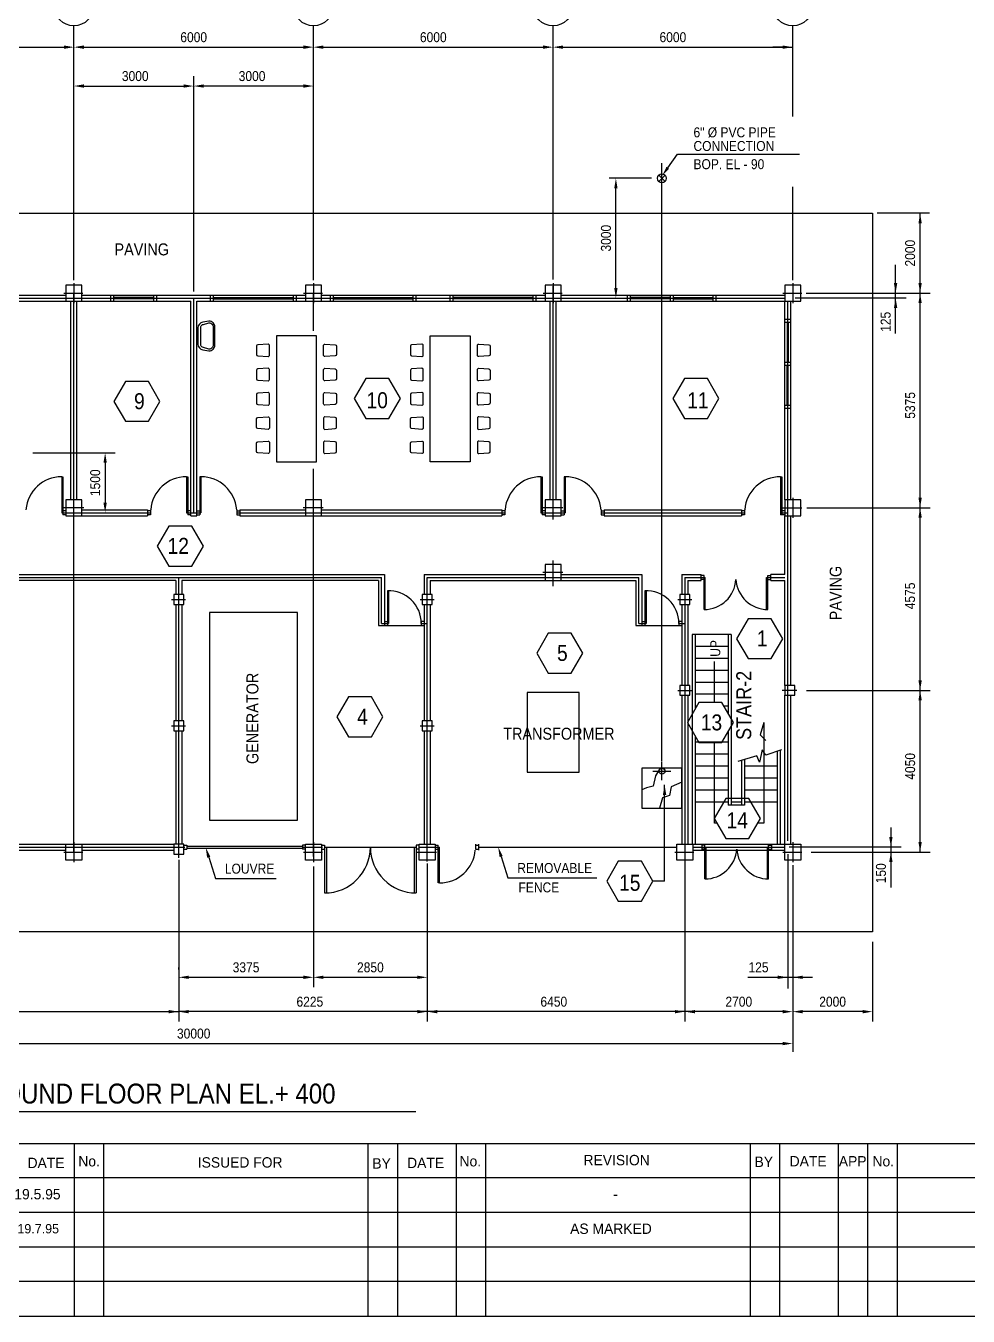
# Model space of a CAD drawing. Extents: x 300 to 83919, y 300 to 58945.
# Drawn here: x 17860 to 41459, y 300 to 32621 of the extents above; entities that cross this region are included whole.
import ezdxf
from ezdxf.enums import TextEntityAlignment as Align

# ---------------------------------------------------------------- set-up
doc = ezdxf.new("R2010")
doc.units = 0
doc.header["$LTSCALE"] = 1000
doc.linetypes.add('CENTER', pattern=[0])
doc.linetypes.add('HIDDEN', pattern=[0])
doc.layers.get('0').update_dxf_attribs({"linetype": 'CONTINUOUS'})
for name, color, linetype in [('AS', 6, 'CENTER'), ('COL', 4, 'CONTINUOUS'), ('DIM', 2, 'CONTINUOUS'), ('FORM', 1, 'CONTINUOUS')]:
    doc.layers.add(name, color=color, linetype=linetype)

msp = doc.modelspace()

# ---------------------------------------------------------------- linework, layer by layer
at = {"color": 0, "linetype": 'HIDDEN'}
for p, q in [((33789, 14193), (33789, 29178)), ((21889, 12076), (24789, 12076)), ((21889, 12026), (24789, 12026)), ((34790, 12126), (34790, 11976)), ((34865, 12101), (34790, 12101)), ((34865, 12001), (34790, 12001)), ((36462, 12101), (36537, 12101)), ((36462, 12001), (36537, 12001)), ((36537, 12126), (36537, 11976))]:
    msp.add_line(p, q, dxfattribs=at)
at = {"color": 0}
for p, q in [((33867, 28723), (33711, 28879)), ((33711, 28723), (33867, 28879)), ((6953, 27926), (39064, 27926)), ((39064, 27926), (39064, 9926)), ((13264, 25876), (18864, 25876)), ((19264, 25876), (24864, 25876)), ((19989, 25726), (19989, 25876)), ((20064, 25726), (20064, 25876)), ((21064, 25726), (21064, 25876)), ((21139, 25726), (21139, 25876)), ((22489, 25726), (22489, 25876)), ((22564, 25726), (22564, 25876)), ((24564, 25726), (24564, 25876)), ((24639, 25726), (24639, 25876)), ((25264, 25876), (30864, 25876)), ((25489, 25726), (25489, 25876)), ((25564, 25726), (25564, 25876)), ((27564, 25726), (27564, 25876)), ((27639, 25726), (27639, 25876)), ((28489, 25726), (28489, 25876)), ((28564, 25726), (28564, 25876)), ((30564, 25726), (30564, 25876)), ((30639, 25726), (30639, 25876)), ((31264, 25876), (36864, 25876)), ((32926, 25726), (32926, 25876)), ((33001, 25726), (33001, 25876)), ((34001, 25726), (34001, 25876)), ((34076, 25726), (34076, 25876)), ((35076, 25726), (35076, 25876)), ((35151, 25726), (35151, 25876)), ((16439, 25726), (18864, 25726)), ((18989, 20751), (18989, 25726)), ((19139, 20751), (19139, 25726)), ((19264, 25726), (21989, 25726)), ((21064, 25816), (20064, 25816)), ((21064, 25786), (20064, 25786)), ((21989, 20351), (21989, 25726)), ((22139, 20351), (22139, 25726)), ((22139, 25726), (24864, 25726)), ((22564, 25816), (24564, 25816)), ((22564, 25786), (24564, 25786)), ((25264, 25726), (30864, 25726)), ((25564, 25816), (27564, 25816)), ((25564, 25786), (27564, 25786)), ((30564, 25816), (28564, 25816)), ((30564, 25786), (28564, 25786)), ((30989, 20751), (30989, 25726)), ((31139, 20751), (31139, 25726)), ((31264, 25726), (36864, 25726)), ((34001, 25816), (33001, 25816)), ((34001, 25786), (33001, 25786)), ((34076, 25816), (35076, 25816)), ((34076, 25786), (35076, 25786)), ((36864, 20751), (36864, 25726)), ((37014, 20751), (37014, 25726)), ((37014, 25264), (36864, 25264)), ((37014, 25189), (36864, 25189)), ((36924, 25189), (36924, 24189)), ((36954, 25189), (36954, 24189)), ((37014, 24189), (36864, 24189)), ((37014, 24114), (36864, 24114)), ((36924, 23114), (36924, 24114)), ((36954, 23114), (36954, 24114)), ((37014, 23114), (36864, 23114)), ((37014, 23039), (36864, 23039)), ((18759, 21326), (18759, 20426)), ((18759, 21326), (18789, 21326)), ((18789, 21326), (18789, 20376)), ((21884, 21326), (21884, 20426)), ((21884, 21326), (21914, 21326)), ((21914, 21326), (21914, 20376)), ((22214, 21326), (22214, 20376)), ((22244, 21326), (22214, 21326)), ((22244, 21326), (22244, 20426)), ((30759, 21326), (30759, 20426)), ((30759, 21326), (30789, 21326)), ((30789, 21326), (30789, 20376)), ((31339, 21326), (31339, 20376)), ((31369, 21326), (31339, 21326)), ((31369, 21326), (31369, 20426)), ((36759, 21326), (36759, 20376)), ((36759, 21326), (36789, 21326)), ((36789, 21326), (36789, 20376)), ((18864, 20476), (18789, 20476)), ((18864, 20376), (18789, 20376)), ((19264, 20501), (20909, 20501)), ((20909, 20501), (20909, 20351)), ((20984, 20476), (20909, 20476)), ((20984, 20376), (20909, 20376)), ((20984, 20501), (20984, 20376)), ((21989, 20476), (21914, 20476)), ((21989, 20376), (21914, 20376)), ((22139, 20476), (22214, 20476)), ((22139, 20376), (22214, 20376)), ((23144, 20501), (23144, 20376)), ((23144, 20476), (23219, 20476)), ((23144, 20376), (23219, 20376)), ((23219, 20501), (24864, 20501)), ((23219, 20501), (23219, 20351)), ((25264, 20501), (29784, 20501)), ((29784, 20501), (29784, 20351)), ((29859, 20476), (29784, 20476)), ((29859, 20376), (29784, 20376)), ((29859, 20501), (29859, 20376)), ((30864, 20476), (30789, 20476)), ((30864, 20376), (30789, 20376)), ((31264, 20476), (31339, 20476)), ((31264, 20376), (31339, 20376)), ((32269, 20501), (32269, 20376)), ((32269, 20476), (32344, 20476)), ((32269, 20376), (32344, 20376)), ((32344, 20501), (35784, 20501)), ((32344, 20501), (32344, 20351)), ((35784, 20501), (35784, 20351)), ((35859, 20476), (35784, 20476)), ((35859, 20376), (35784, 20376)), ((35859, 20501), (35859, 20376)), ((36864, 20376), (36759, 20376)), ((36864, 20476), (36789, 20476)), ((18989, 20351), (20909, 20351)), ((21989, 20351), (22139, 20351)), ((23219, 20351), (29784, 20351)), ((30989, 20351), (31139, 20351)), ((32344, 20351), (35784, 20351)), ((36864, 18876), (36864, 20351)), ((37014, 16101), (37014, 20351)), ((14214, 18876), (26839, 18876)), ((26839, 18876), (26839, 17601)), ((27839, 18876), (27839, 18376)), ((27839, 18876), (30864, 18876)), ((31264, 18876), (33289, 18876)), ((33289, 18876), (33289, 17601)), ((34289, 18876), (34289, 18376)), ((34289, 18876), (34770, 18876)), ((34770, 18726), (34770, 18876)), ((34845, 18851), (34770, 18851)), ((34845, 18751), (34770, 18751)), ((34845, 18001), (34845, 18851)), ((34875, 18002), (34875, 18801)), ((36411, 18002), (36411, 18801)), ((36441, 18001), (36441, 18851)), ((36441, 18851), (36516, 18851)), ((36441, 18751), (36516, 18751)), ((36864, 18876), (36516, 18876)), ((36516, 18726), (36516, 18876)), ((21614, 18726), (14214, 18726)), ((21614, 18726), (21614, 18376)), ((26689, 18726), (21764, 18726)), ((21764, 18726), (21764, 18376)), ((26689, 18726), (26689, 17601)), ((26914, 18471), (26914, 17601)), ((26944, 18471), (26944, 17651)), ((27989, 18726), (27989, 18376)), ((27989, 18726), (30864, 18726)), ((31264, 18726), (33139, 18726)), ((33139, 18726), (33139, 17601)), ((33364, 18471), (33364, 17601)), ((33394, 18471), (33394, 17651)), ((34439, 18726), (34439, 18376)), ((34439, 18726), (34770, 18726)), ((36516, 18726), (36864, 18726)), ((36864, 16101), (36864, 18726)), ((21614, 18126), (21614, 15211)), ((21764, 18126), (21764, 15211)), ((27839, 18126), (27839, 15211)), ((27989, 18126), (27989, 15211)), ((34289, 18126), (34289, 16101)), ((34439, 18126), (34439, 16101)), ((26689, 17601), (26839, 17601)), ((26839, 17701), (26914, 17701)), ((26839, 17601), (27839, 17601)), ((27839, 17701), (27764, 17701)), ((27764, 17701), (27764, 17601)), ((33139, 17601), (33289, 17601)), ((33289, 17701), (33364, 17701)), ((33289, 17601), (34289, 17601)), ((34214, 17701), (34214, 17601)), ((34289, 17701), (34214, 17701)), ((34549, 17376), (34549, 12126)), ((35524, 17376), (34549, 17376)), ((34624, 17376), (34624, 15510)), ((35449, 17376), (35449, 15397)), ((35524, 17376), (35524, 13101)), ((35449, 17076), (34624, 17076)), ((35449, 16776), (34624, 16776)), ((35449, 16476), (34624, 16476)), ((35449, 16176), (34624, 16176)), ((34289, 15851), (34289, 12126)), ((34439, 15851), (34439, 12126)), ((35449, 15876), (34624, 15876)), ((36864, 12126), (36864, 15851)), ((37014, 12126), (37014, 15851)), ((34662, 15576), (34624, 15576)), ((35449, 15576), (35345, 15576)), ((21614, 14961), (21614, 12126)), ((21764, 14961), (21764, 12126)), ((27839, 14961), (27839, 12126)), ((27989, 14961), (27989, 12126)), ((35449, 14939), (35449, 13101)), ((34624, 14826), (34624, 12126)), ((35449, 14676), (34624, 14676)), ((35449, 14376), (34624, 14376)), ((35854, 14243), (35854, 13101)), ((36679, 14449), (36679, 12126)), ((36754, 14473), (36754, 12126)), ((35449, 14076), (34624, 14076)), ((35779, 14221), (35779, 13101)), ((36679, 14076), (35854, 14076)), ((33856, 11199), (33856, 13607)), ((35449, 13776), (34624, 13776)), ((36679, 13776), (35854, 13776)), ((35449, 13476), (34624, 13476)), ((36679, 13476), (35854, 13476)), ((35449, 13176), (34624, 13176)), ((35854, 13101), (35449, 13101)), ((35779, 13176), (35524, 13176)), ((36679, 13176), (35854, 13176)), ((13264, 12126), (18864, 12126)), ((13264, 11976), (18864, 11976)), ((19264, 12126), (21564, 12126)), ((19264, 11976), (21564, 11976)), ((21814, 12101), (21889, 12101)), ((21814, 12001), (21889, 12001)), ((21889, 12101), (21889, 12001)), ((24864, 12101), (24789, 12101)), ((24789, 12101), (24789, 12001)), ((24864, 12001), (24789, 12001)), ((25264, 12101), (25339, 12101)), ((25264, 12001), (25339, 12001)), ((25339, 12101), (25339, 12001)), ((25339, 12051), (27639, 12051)), ((25339, 12001), (25339, 10901)), ((25389, 12051), (25389, 10902)), ((27589, 12051), (27589, 10902)), ((27714, 12101), (27639, 12101)), ((27639, 12101), (27639, 12001)), ((27714, 12001), (27639, 12001)), ((27639, 12001), (27639, 10901)), ((28114, 12101), (28189, 12101)), ((28114, 12001), (28189, 12001)), ((28189, 11151), (28189, 12101)), ((28219, 11151), (28219, 12051)), ((29119, 12126), (29119, 12001)), ((29119, 12101), (29194, 12101)), ((29119, 12001), (29194, 12001)), ((29194, 12126), (29194, 11976)), ((34564, 12126), (36864, 12126)), ((34564, 11976), (36864, 11976)), ((34865, 11251), (34865, 12101)), ((34895, 11252), (34895, 12051)), ((36432, 11252), (36432, 12051)), ((36462, 11251), (36462, 12101)), ((28219, 11151), (28189, 11151)), ((33856, 11199), (33563, 11199)), ((39064, 9926), (5064, 9926))]:
    msp.add_line(p, q, dxfattribs=at)
for points in [[(22445, 25227), (22296, 25202, 0.36571), (22171, 25054), (22171, 24650, 0.36571), (22296, 24502), (22445, 24477, 0.414214), (22595, 24627), (22595, 25077, 0.414214)], [(23670, 24353), (23926, 24335, 0.43474), (23960, 24367), (23960, 24618, 0.43474), (23926, 24650), (23670, 24632, 0.393981), (23640, 24601), (23640, 24385, 0.393981)], [(25608, 24353), (25352, 24335, -0.43474), (25317, 24367), (25317, 24618, -0.43474), (25352, 24650), (25608, 24632, -0.393981), (25637, 24601), (25637, 24385, -0.393981)], [(27520, 24353), (27776, 24335, 0.43474), (27810, 24367), (27810, 24618, 0.43474), (27776, 24650), (27520, 24632, 0.393981), (27490, 24601), (27490, 24385, 0.393981)], [(29458, 24353), (29202, 24335, -0.43474), (29167, 24367), (29167, 24618, -0.43474), (29202, 24650), (29458, 24632, -0.393981), (29487, 24601), (29487, 24385, -0.393981)], [(23670, 23746), (23926, 23728, 0.43474), (23960, 23760), (23960, 24011, 0.43474), (23926, 24043), (23670, 24025, 0.393981), (23640, 23993), (23640, 23778, 0.393981)], [(25608, 23746), (25352, 23728, -0.43474), (25317, 23760), (25317, 24011, -0.43474), (25352, 24043), (25608, 24025, -0.393981), (25637, 23993), (25637, 23778, -0.393981)], [(27520, 23746), (27776, 23728, 0.43474), (27810, 23760), (27810, 24011, 0.43474), (27776, 24043), (27520, 24025, 0.393981), (27490, 23993), (27490, 23778, 0.393981)], [(29458, 23746), (29202, 23728, -0.43474), (29167, 23760), (29167, 24011, -0.43474), (29202, 24043), (29458, 24025, -0.393981), (29487, 23993), (29487, 23778, -0.393981)], [(23670, 23138), (23926, 23121, 0.43474), (23960, 23152), (23960, 23404, 0.43474), (23926, 23436), (23670, 23418, 0.393981), (23640, 23386), (23640, 23170, 0.393981)], [(25608, 23138), (25352, 23121, -0.43474), (25317, 23152), (25317, 23404, -0.43474), (25352, 23436), (25608, 23418, -0.393981), (25637, 23386), (25637, 23170, -0.393981)], [(27520, 23138), (27776, 23121, 0.43474), (27810, 23152), (27810, 23404, 0.43474), (27776, 23436), (27520, 23418, 0.393981), (27490, 23386), (27490, 23170, 0.393981)], [(29458, 23138), (29202, 23121, -0.43474), (29167, 23152), (29167, 23404, -0.43474), (29202, 23436), (29458, 23418, -0.393981), (29487, 23386), (29487, 23170, -0.393981)], [(23670, 22811), (23926, 22828, -0.43474), (23960, 22797), (23960, 22545, -0.43474), (23926, 22513), (23670, 22531, -0.393981), (23640, 22563), (23640, 22779, -0.393981)], [(25608, 22811), (25352, 22828, 0.43474), (25317, 22797), (25317, 22545, 0.43474), (25352, 22513), (25608, 22531, 0.393981), (25637, 22563), (25637, 22779, 0.393981)], [(27520, 22811), (27776, 22828, -0.43474), (27810, 22797), (27810, 22545, -0.43474), (27776, 22513), (27520, 22531, -0.393981), (27490, 22563), (27490, 22779, -0.393981)], [(29458, 22811), (29202, 22828, 0.43474), (29167, 22797), (29167, 22545, 0.43474), (29202, 22513), (29458, 22531, 0.393981), (29487, 22563), (29487, 22779, 0.393981)], [(23670, 22203), (23926, 22221, -0.43474), (23960, 22189), (23960, 21938, -0.43474), (23926, 21906), (23670, 21924, -0.393981), (23640, 21956), (23640, 22171, -0.393981)], [(25608, 22203), (25352, 22221, 0.43474), (25317, 22189), (25317, 21938, 0.43474), (25352, 21906), (25608, 21924, 0.393981), (25637, 21956), (25637, 22171, 0.393981)], [(27520, 22203), (27776, 22221, -0.43474), (27810, 22189), (27810, 21938, -0.43474), (27776, 21906), (27520, 21924, -0.393981), (27490, 21956), (27490, 22171, -0.393981)], [(29458, 22203), (29202, 22221, 0.43474), (29167, 22189), (29167, 21938, 0.43474), (29202, 21906), (29458, 21924, 0.393981), (29487, 21956), (29487, 22171, 0.393981)]]:
    msp.add_lwpolyline(points, format="xyb", close=True, dxfattribs=at)
msp.add_lwpolyline([(22246, 25088, -0.293725), (22306, 25143), (22445, 25182, -0.414214), (22550, 25077), (22550, 24627, -0.414214), (22445, 24522), (22306, 24562, -0.293725), (22246, 24616), (22246, 25088)], format="xyb", dxfattribs=at)
for points in [[(24139, 21702), (25139, 21702), (25139, 24854), (24139, 24854)], [(28989, 21702), (27989, 21702), (27989, 24854), (28989, 24854)], [(24664, 12726), (24664, 17926), (22464, 17926), (22464, 12726)], [(31714, 13926), (31714, 15926), (30414, 15926), (30414, 13926)], [(33289, 14026), (33289, 13026), (34289, 13026), (34289, 14026)]]:
    msp.add_lwpolyline(points, close=True, dxfattribs=at)
for points in [[(36782, 14483), (36392, 14353), (36297, 14483), (36232, 14180), (36166, 14339), (35694, 14195)], [(33746, 14026), (33627, 13833), (33573, 13573), (33400, 13530), (33289, 13481)], [(34289, 13680), (34022, 13561), (33976, 13346), (33807, 13281), (33730, 13026)]]:
    msp.add_lwpolyline(points, dxfattribs=at)
for centre, radius in [((33789, 28801), 110), ((33789, 13951), 75)]:
    msp.add_circle(centre, radius, dxfattribs=at)
for centre, radius, start, end in [((18759, 20426), 900, 90, 175.2198), ((21884, 20426), 900, 90, 175.2198), ((22244, 20426), 900, 4.7802, 90), ((30759, 20426), 900, 90, 175.2198), ((31369, 20426), 900, 4.7802, 90), ((36759, 20426), 900, 90, 175.2198), ((34845, 18801), 800, 270, 356.4167), ((36441, 18801), 800, 183.5833, 270), ((26944, 17651), 820, 0, 92.0967), ((33394, 17651), 820, 0, 92.0967), ((25339, 12051), 1150, 270, 0), ((27639, 12051), 1150, 180, 270), ((28219, 12051), 900, 270, 355.2198), ((34865, 12051), 800, 270, 356.4167), ((36462, 12051), 800, 183.5833, 270)]:
    msp.add_arc(centre, radius, start, end, dxfattribs=at)
msp.add_solid([(33814, 13357), (33898, 13357), (33856, 13607)], dxfattribs=at)
at = {"layer": 'AS', "color": 0}
for p, q in [((18814, 25926), (19292, 25926)), ((19064, 26176), (19064, 25676)), ((19064, 11926), (19064, 25926)), ((24814, 25926), (25292, 25926)), ((25064, 26176), (25064, 25676)), ((25064, 24980), (25064, 25926)), ((30814, 25926), (31292, 25926)), ((31064, 26176), (31064, 25676)), ((31064, 20251), (31064, 26098)), ((36814, 25926), (37292, 25926)), ((36814, 25926), (37292, 25926)), ((37064, 26176), (37064, 25676)), ((37064, 26176), (37064, 25676)), ((7264, 25801), (36864, 25801)), ((22064, 20426), (22064, 25801)), ((36939, 12207), (36939, 25726)), ((25064, 11812), (25064, 21523)), ((37064, 20801), (37064, 20301)), ((18759, 20426), (20984, 20426)), ((19310, 20551), (18809, 20551)), ((21884, 20426), (22244, 20426)), ((21946, 20426), (22244, 20426)), ((23144, 20426), (29859, 20426)), ((25310, 20551), (24809, 20551)), ((30759, 20426), (31369, 20426)), ((31310, 20551), (30809, 20551)), ((32269, 20426), (35859, 20426)), ((36759, 20426), (36939, 20426)), ((36814, 20551), (37292, 20551)), ((31064, 18585), (31064, 19226)), ((14089, 18801), (26764, 18801)), ((21689, 11784), (21689, 18801)), ((26764, 17651), (26764, 18801)), ((27914, 11693), (27914, 18801)), ((27914, 18801), (33214, 18801)), ((31310, 18926), (30809, 18926)), ((33214, 17651), (33214, 18801)), ((34364, 18801), (34364, 11678)), ((34364, 18801), (34875, 18801)), ((36411, 18801), (36864, 18801)), ((21511, 18251), (21861, 18251)), ((27736, 18251), (28086, 18251)), ((34186, 18251), (34536, 18251)), ((26764, 17651), (26944, 17651)), ((27764, 17651), (27914, 17651)), ((33214, 17651), (33394, 17651)), ((34214, 17651), (34364, 17651)), ((34186, 15976), (34536, 15976)), ((37165, 15976), (36803, 15976)), ((21511, 15086), (21861, 15086)), ((27736, 15086), (28086, 15086)), ((33564, 13951), (34014, 13951)), ((33789, 13726), (33789, 14176)), ((7264, 12051), (21844, 12051)), ((19064, 12176), (19064, 11676)), ((24789, 12051), (25264, 12051)), ((24814, 12051), (25292, 12051)), ((25064, 12176), (25064, 11676)), ((27714, 12051), (28219, 12051)), ((27714, 12051), (28219, 12051)), ((34564, 12051), (36864, 12051)), ((37064, 12176), (37064, 11676)), ((18814, 11926), (19292, 11926)), ((24814, 11926), (25292, 11926)), ((27664, 11926), (28142, 11926)), ((34114, 11926), (34592, 11926)), ((36814, 11926), (37292, 11926))]:
    msp.add_line(p, q, dxfattribs=at)
at = {"layer": 'AS', "color": 0, "linetype": 'HIDDEN'}
msp.add_line((29194, 12051), (34164, 12051), dxfattribs=at)
at = {"layer": 'COL', "color": 0}
for points in [[(18864, 26126), (18864, 25726), (19264, 25726), (19264, 26126)], [(24864, 26126), (24864, 25726), (25264, 25726), (25264, 26126)], [(30864, 26126), (30864, 25726), (31264, 25726), (31264, 26126)], [(36864, 26126), (36864, 25726), (37264, 25726), (37264, 26126)], [(18864, 20751), (18864, 20351), (19264, 20351), (19264, 20751)], [(24864, 20751), (24864, 20351), (25264, 20351), (25264, 20751)], [(30864, 20751), (30864, 20351), (31264, 20351), (31264, 20751)], [(36864, 20751), (36864, 20351), (37264, 20351), (37264, 20751)], [(30864, 19126), (30864, 18726), (31264, 18726), (31264, 19126)], [(21564, 18376), (21564, 18126), (21814, 18126), (21814, 18376)], [(27789, 18376), (27789, 18126), (28039, 18126), (28039, 18376)], [(34239, 18376), (34239, 18126), (34489, 18126), (34489, 18376)], [(34239, 16101), (34239, 15851), (34489, 15851), (34489, 16101)], [(36864, 16101), (36864, 15851), (37114, 15851), (37114, 16101)], [(21564, 15211), (21564, 14961), (21814, 14961), (21814, 15211)], [(27789, 15211), (27789, 14961), (28039, 14961), (28039, 15211)], [(18864, 11726), (18864, 12126), (19264, 12126), (19264, 11726)], [(18864, 11726), (18864, 12126), (19264, 12126), (19264, 11726)], [(21564, 12126), (21564, 11876), (21814, 11876), (21814, 12126)], [(24864, 11726), (24864, 12126), (25264, 12126), (25264, 11726)], [(27714, 11726), (27714, 12126), (28114, 12126), (28114, 11726)], [(34164, 11726), (34164, 12126), (34564, 12126), (34564, 11726)], [(36864, 11726), (36864, 12126), (37264, 12126), (37264, 11726)]]:
    msp.add_lwpolyline(points, close=True, dxfattribs=at)
at = {"layer": 'DIM', "color": 0}
for p, q in [((19064, 26248), (19064, 32621)), ((25064, 26248), (25064, 32621)), ((31064, 26265), (31064, 32621)), ((37064, 30350), (37064, 32621)), ((13314, 32086), (18814, 32086)), ((19314, 32086), (24814, 32086)), ((25314, 32086), (30814, 32086)), ((31314, 32086), (37064, 32086)), ((36814, 32086), (36564, 32086)), ((22064, 25963), (22064, 31362)), ((19314, 31112), (21814, 31112)), ((24814, 31112), (22314, 31112)), ((33937, 29062), (34182, 29405)), ((34182, 29405), (37233, 29405)), ((33529, 28801), (32470, 28801)), ((32637, 26051), (32637, 28551)), ((37064, 26248), (37064, 28589)), ((40487, 27926), (39178, 27926)), ((40254, 11926), (40254, 27926)), ((39641, 24918), (39641, 26631)), ((37399, 25926), (40504, 25926)), ((39909, 25801), (37125, 25801)), ((18034, 21926), (20097, 21926)), ((19847, 21676), (19847, 20676)), ((37420, 20551), (40504, 20551)), ((35102, 15668), (35102, 16700)), ((37409, 15976), (40504, 15976)), ((36342, 15167), (36249, 14865)), ((36342, 15167), (36342, 12653)), ((35102, 12653), (35102, 14668)), ((36249, 14865), (36390, 14722)), ((35165, 12653), (35102, 12653)), ((36342, 12653), (36188, 12653)), ((39523, 12538), (39523, 11038)), ((39783, 12051), (36978, 12051)), ((21689, 11730), (21689, 7678)), ((22441, 11796), (22610, 11260)), ((27914, 11638), (27914, 7678)), ((29764, 11813), (29933, 11276)), ((34364, 11722), (34364, 7678)), ((36939, 11876), (36939, 8507)), ((37524, 11926), (40504, 11926)), ((25064, 11562), (25064, 8538)), ((37064, 11597), (37064, 6924)), ((22610, 11260), (24132, 11260)), ((29933, 11276), (32158, 11276)), ((39064, 9676), (39064, 7678)), ((21689, 8980), (21689, 9038)), ((21939, 8788), (24814, 8788)), ((25314, 8788), (27664, 8788)), ((35940, 8788), (37564, 8788)), ((13314, 7928), (21689, 7928)), ((36814, 7928), (21689, 7928)), ((38814, 7928), (37314, 7928)), ((7314, 7129), (36814, 7129)), ((16156, 5424), (27627, 5424))]:
    msp.add_line(p, q, dxfattribs=at)
for points in [[(20353, 23714), (20064, 23214), (20353, 22714), (20930, 22714), (21219, 23214), (20930, 23714)], [(26373, 23787), (26084, 23287), (26373, 22787), (26950, 22787), (27239, 23287), (26950, 23787)], [(34352, 23787), (34063, 23287), (34352, 22787), (34929, 22787), (35218, 23287), (34929, 23787)], [(21441, 20090), (21152, 19590), (21441, 19090), (22018, 19090), (22307, 19590), (22018, 20090)], [(35948, 17770), (35659, 17270), (35948, 16770), (36525, 16770), (36814, 17270), (36525, 17770)], [(30943, 17408), (30654, 16908), (30943, 16408), (31520, 16408), (31809, 16908), (31520, 17408)], [(25938, 15813), (25649, 15313), (25938, 14813), (26515, 14813), (26804, 15313), (26515, 15813)], [(34715, 15668), (34426, 15168), (34715, 14668), (35292, 14668), (35581, 15168), (35292, 15668)], [(35388, 13267), (35100, 12767), (35388, 12267), (35966, 12267), (36254, 12767), (35966, 13267)], [(32697, 11699), (32408, 11199), (32697, 10699), (33274, 10699), (33563, 11199), (33274, 11699)]]:
    msp.add_lwpolyline(points, close=True, dxfattribs=at)
for centre in [(19064, 33121), (25064, 33121), (31064, 33121), (37064, 33121)]:
    msp.add_circle(centre, 500, dxfattribs=at)
for points in [[(18814, 32044), (18814, 32128), (19064, 32086)], [(19314, 32044), (19314, 32128), (19064, 32086)], [(24814, 32044), (24814, 32128), (25064, 32086)], [(25314, 32044), (25314, 32128), (25064, 32086)], [(30814, 32044), (30814, 32128), (31064, 32086)], [(31314, 32044), (31314, 32128), (31064, 32086)], [(36814, 32044), (36814, 32128), (37064, 32086)], [(36814, 32128), (36814, 32044), (37064, 32086)], [(19314, 31154), (19314, 31071), (19064, 31112)], [(21814, 31154), (21814, 31071), (22064, 31112)], [(22314, 31154), (22314, 31071), (22064, 31112)], [(24814, 31154), (24814, 31071), (25064, 31112)], [(32595, 28551), (32678, 28551), (32637, 28801)], [(33970, 29038), (33903, 29087), (33791, 28859)], [(40213, 27676), (40296, 27676), (40254, 27926)], [(32595, 26051), (32678, 26051), (32637, 25801)], [(39599, 26176), (39683, 26176), (39641, 25926)], [(40213, 26176), (40296, 26176), (40254, 25926)], [(40213, 25676), (40296, 25676), (40254, 25926)], [(39599, 25551), (39683, 25551), (39641, 25801)], [(19805, 21676), (19888, 21676), (19847, 21926)], [(40213, 20801), (40296, 20801), (40254, 20551)], [(19805, 20676), (19888, 20676), (19847, 20426)], [(40213, 20301), (40296, 20301), (40254, 20551)], [(40213, 16226), (40296, 16226), (40254, 15976)], [(40213, 15726), (40296, 15726), (40254, 15976)], [(39481, 12301), (39565, 12301), (39523, 12051)], [(22401, 11784), (22481, 11809), (22366, 12035)], [(29725, 11800), (29804, 11825), (29689, 12051)], [(40213, 12176), (40296, 12176), (40254, 11926)], [(39481, 11676), (39565, 11676), (39523, 11926)], [(21939, 8830), (21939, 8747), (21689, 8788)], [(24814, 8830), (24814, 8747), (25064, 8788)], [(25314, 8830), (25314, 8747), (25064, 8788)], [(27664, 8830), (27664, 8747), (27914, 8788)], [(36689, 8830), (36689, 8747), (36939, 8788)], [(37314, 8830), (37314, 8747), (37064, 8788)], [(21439, 7969), (21439, 7886), (21689, 7928)], [(21939, 7969), (21939, 7886), (21689, 7928)], [(27664, 7969), (27664, 7886), (27914, 7928)], [(28164, 7969), (28164, 7886), (27914, 7928)], [(34114, 7969), (34114, 7886), (34364, 7928)], [(34614, 7969), (34614, 7886), (34364, 7928)], [(36814, 7969), (36814, 7886), (37064, 7928)], [(37314, 7969), (37314, 7886), (37064, 7928)], [(38814, 7969), (38814, 7886), (39064, 7928)], [(36814, 7087), (36814, 7171), (37064, 7129)]]:
    msp.add_solid(points, dxfattribs=at)
at = {"layer": 'FORM', "color": 0, "linetype": 'CONTINUOUS'}
msp.add_line((300, 4627), (83652, 4627), dxfattribs=at)
at = {"layer": 'FORM', "color": 0}
for p, q in [((19068, 4627), (19068, 300)), ((19804, 4627), (19804, 300)), ((26428, 4627), (26428, 300)), ((27164, 4627), (27164, 300)), ((28636, 4627), (28636, 300)), ((29372, 4627), (29372, 300)), ((35996, 4627), (35996, 300)), ((36732, 4627), (36732, 300)), ((38204, 4627), (38204, 300)), ((38940, 4627), (38940, 300)), ((39676, 4627), (39676, 300)), ((49244, 3762), (300, 3762)), ((49244, 2896), (300, 2896)), ((49244, 2031), (300, 2031)), ((49244, 1165), (300, 1165)), ((300, 300), (83652, 300))]:
    msp.add_line(p, q, dxfattribs=at)

# ---------------------------------------------------------------- texts
at = {"color": 0}
for s, height, p in [('19.5.95', 259.6, (17573, 3226)), ('-', 260, (32569, 3226)), ('19.7.95', 233.7, (17650, 2374)), ('AS MARKED', 259.6, (31491, 2361))]:
    msp.add_text(s, height=height, dxfattribs=at).set_placement(p)
at = {"layer": 'DIM', "color": 0, "width": 0.9}
for s, p in [('6000', (22064, 32336)), ('6000', (28064, 32336)), ('6000', (34064, 32336)), ('3000', (20601, 31362)), ('3000', (23526, 31362)), ('3375', (23376, 9038)), ('2850', (26489, 9038)), ('125', (36208, 9038)), ('2700', (35714, 8178)), ('2000', (38064, 8178)), ('30000', (22064, 7379))]:
    msp.add_text(s, height=250, dxfattribs=at).set_placement(p, align=Align.MIDDLE_CENTER)
for s, p in [('6" %%C PVC PIPE', (34580, 29952)), ('CONNECTION', (34580, 29611)), ('BOP. EL - 90', (34580, 29155)), ('LOUVRE', (22845, 11510)), ('REMOVABLE', (30168, 11526)), ('FENCE', (30198, 11040))]:
    msp.add_text(s, height=250, dxfattribs=at).set_placement(p, align=Align.MIDDLE_LEFT)
for s, p in [('3000', (32387, 27301)), ('2000', (40004, 26926)), ('125', (39391, 25207)), ('5375', (40004, 23114)), ('1500', (19597, 21176))]:
    msp.add_text(s, height=250, rotation=90, dxfattribs=at).set_placement(p, align=Align.MIDDLE_CENTER)
for s, height, p in [('PAVING', 300, (20763, 27021)), ('TRANSFORMER', 300, (31209, 14890)), ('6225', 250, (24973, 8178)), ('6450', 250, (31082, 8178))]:
    msp.add_text(s, height=height, dxfattribs=at).set_placement(p, align=Align.MIDDLE)
for s, height, p in [('9', 400, (20571, 23019)), ('10', 400, (26392, 23042)), ('11', 400, (34421, 23042)), ('12', 400, (21410, 19395)), ('1', 400, (36166, 17075)), ('5', 400, (31162, 16713)), ('4', 400, (26157, 15118)), ('13', 400, (34762, 14973)), ('14', 400, (35408, 12522)), ('15', 400, (32716, 10955)), ('GROUND FLOOR PLAN EL.+ 400', 500, (16370, 5626))]:
    msp.add_text(s, height=height, dxfattribs=at).set_placement(p)
for s, height, p in [('PAVING', 300, (38140, 18412)), ('4575', 250, (40004, 18341)), ('GENERATOR', 300, (23535, 15274)), ('STAIR-2', 375, (35838, 15599)), ('4050', 250, (40004, 14072)), ('150', 250, (39273, 11394))]:
    msp.add_text(s, height=height, rotation=90, dxfattribs=at).set_placement(p, align=Align.MIDDLE)
msp.add_text('UP', height=250, rotation=90, dxfattribs=at).set_placement((35126, 16817), align=Align.MIDDLE_LEFT)
at = {"layer": 'FORM', "color": 0}
for s, p in [('DATE', (17904, 4010)), ('No.', (19175, 4051)), ('ISSUED FOR', (22167, 4022)), ('BY', (26538, 3996)), ('DATE', (27409, 4010)), ('No.', (28721, 4051)), ('REVISION', (31826, 4080)), ('BY', (36109, 4037)), ('DATE', (36988, 4052)), ('APP', (38219, 4051)), ('No.', (39062, 4051))]:
    msp.add_text(s, height=259.6, dxfattribs=at).set_placement(p)

doc.saveas('drawing.dxf')
